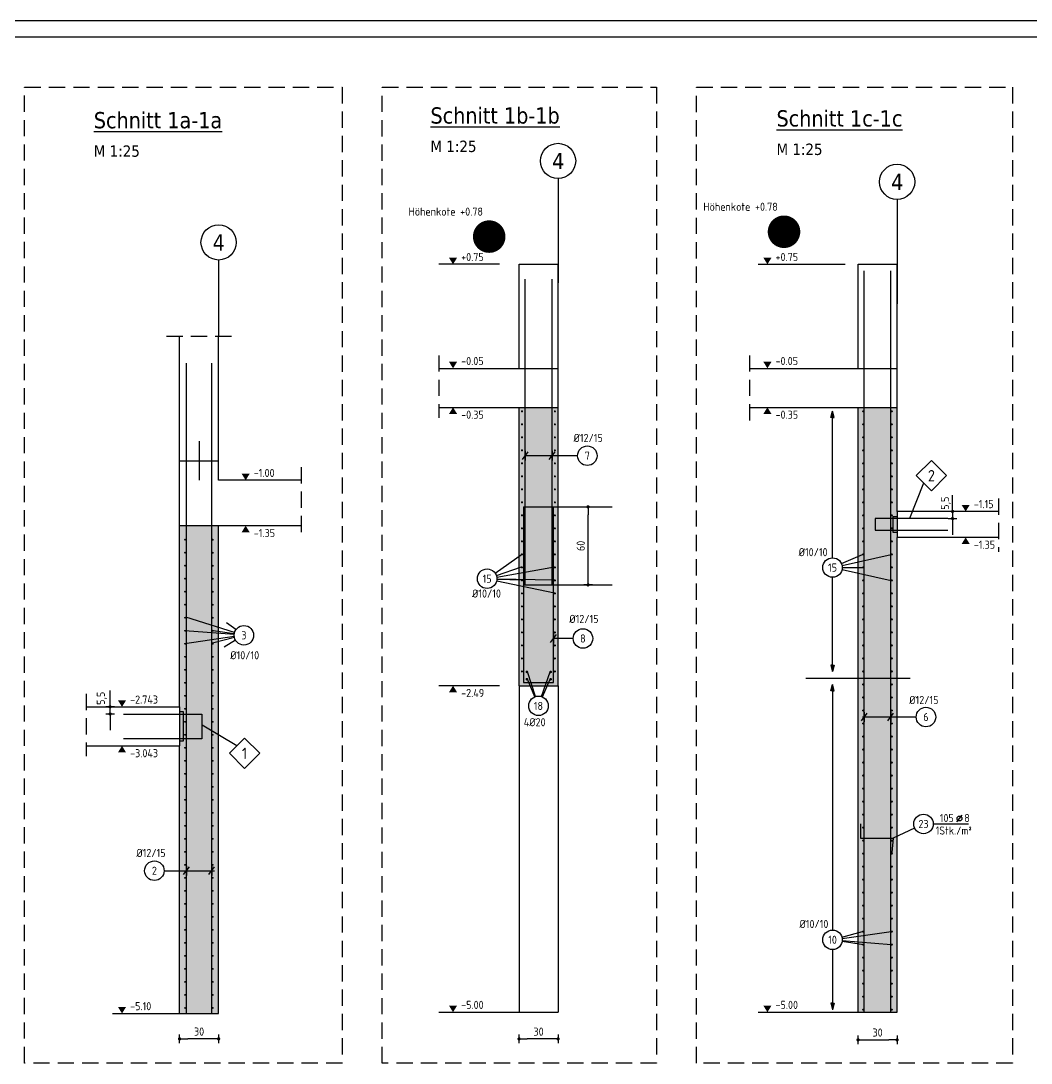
# Model space of a CAD drawing. Extents: x -9.7 to 84.9, y -22.5 to 53.6.
# Drawn here: x 40.2 to 55.74, y 13.67 to 29.7 of the extents above; entities that cross this region are included whole.
import ezdxf
from ezdxf.enums import TextEntityAlignment as Align

# ---------------------------------------------------------------- set-up
doc = ezdxf.new("R2010")
doc.units = 0
doc.header["$LTSCALE"] = 0.5
for name, pattern in [('AUSGEZOGEN', [1000.01, 1000, 0.01]), ('DASHED', [0.75, 0.5, -0.25]), ('STRICHLINIE', [0.75, 0.5, -0.25])]:
    doc.linetypes.add(name, pattern=pattern)
for name, color, linetype in [('ACHSEN', 7, 'Continuous'), ('AFB', 7, 'Continuous'), ('AFU', 7, 'Continuous'), ('BETON', 7, 'Continuous'), ('DETAIL', 7, 'Continuous'), ('grau_mittel', 7, 'Continuous'), ('HBT', 7, 'Continuous'), ('HILFE', 7, 'Continuous'), ('koten', 7, 'Continuous'), ('MASSE', 7, 'Continuous'), ('OBJEKT', 7, 'Continuous'), ('RAHMEN', 7, 'Continuous'), ('RND', 7, 'Continuous'), ('RND 1', 7, 'Continuous'), ('SFP_Achsen', 7, 'Continuous'), ('TEXT', 7, 'Continuous')]:
    doc.layers.add(name, color=color, linetype=linetype)
doc.layers.add('NOPLOT', color=7, linetype='Continuous', plot=False)
doc.styles.add('helv', font='tahoma.ttf')
doc.styles.add('txt', font='isocp.shx')
doc.linetypes.add('AFU_50K', pattern='A,0.15,["/",Standard,S=0.2,R=0,X=-0.01,Y=-0.1],0.07,["/",Standard,S=0.2,R=0,X=-0.01,Y=-0.1],0.15', length=0.37)
doc.linetypes.add('AFU_50M', pattern='A,0.45,["/",Standard,S=0.2,R=0,X=-0.01,Y=-0.1],0.07,["/",Standard,S=0.2,R=0,X=-0.01,Y=-0.1],0.45', length=0.97)
doc.dimstyles.new('DOT_I', dxfattribs={"dimscale": 0.5, "dimtxt": 0.25, "dimasz": 0.25, "dimexe": 0.1, "dimexo": 0.3, "dimgap": 0.1, "dimtad": 1, "dimdec": 3, "dimzin": 3, "dimtxsty": 'txt', "dimblk": 'DOT', "dimblk1": 'DOT', "dimblk2": 'DOT', "dimsah": 1, "dimcen": 0.1, "dimse1": 1, "dimse2": 1, "dimazin": 0, "dimtfac": 1, "dimtdec": 4, "dimtix": 1, "dimtmove": 2, "dimatfit": 3, "dimfxl": 0, "dimtvp": 1, "dimtolj": 1, "dimtzin": 0, "dimarcsym": 0})

# ---------------------------------------------------------------- blocks, each defined once
blk = doc.blocks.new('DOT')
at = {"layer": 'MASSE', "color": 7, "linetype": 'Continuous'}
for p, q in [((0, 0), (-1, 0)), ((0, 0.54), (0, -0.54))]:
    blk.add_line(p, q, dxfattribs=at)
at = {"layer": 'MASSE', "color": 7, "linetype": 'Continuous', "const_width": 0.2}
blk.add_lwpolyline([(-0.1, 0, 1), (0.1, 0, 1)], format="xyb", close=True, dxfattribs=at)
blk = doc.blocks.new('*D29')
at = {"layer": 'Defpoints', "color": 0, "linetype": 'AUSGEZOGEN', "transparency": 16777216}
for p in [(42.645, 14.047), (42.645, 14.047), (43.245, 14.047)]:
    blk.add_point(p, dxfattribs=at)
at = {"layer": 'MASSE', "color": 0, "linetype": 'AUSGEZOGEN', "lineweight": -2, "transparency": 16777216}
blk.add_line((43.12, 14.047), (42.77, 14.047), dxfattribs=at)
at = {"layer": 'MASSE', "color": 0, "linetype": 'AUSGEZOGEN', "lineweight": -2, "transparency": 16777216, "xscale": 0.125, "yscale": 0.125, "zscale": 0.125, "rotation": 180}
blk.add_blockref('DOT', (42.645, 14.047), dxfattribs=at)
at = {"layer": 'MASSE', "color": 0, "linetype": 'AUSGEZOGEN', "lineweight": -2, "transparency": 16777216, "xscale": 0.125, "yscale": 0.125, "zscale": 0.125}
blk.add_blockref('DOT', (43.245, 14.047), dxfattribs=at)
at = {"layer": 'MASSE', "color": 0, "linetype": 'AUSGEZOGEN', "transparency": 16777216, "insert": (42.945, 14.159), "char_height": 0.125, "attachment_point": 5, "style": 'txt'}
blk.add_mtext('\\A1;30', dxfattribs=at)
blk = doc.blocks.new('okrd_u')
at = {"layer": 'koten', "color": 7, "linetype": 'Continuous'}
blk.add_solid([(-0.125, -0.202), (0.125, -0.202), (0, 0)], dxfattribs=at)
at = {"layer": 'koten', "style": 'txt'}
blk.add_attdef('OKRD', (0.25, -0.35), '', height=0.25, dxfattribs=at)
blk = doc.blocks.new('okrd_o')
at = {"layer": 'koten', "color": 7, "linetype": 'Continuous'}
blk.add_solid([(-0.125, 0.202), (0.125, 0.202), (0, 0)], dxfattribs=at)
at = {"layer": 'koten', "style": 'txt'}
blk.add_attdef('OKRD', (0.25, 0.1), '', height=0.25, dxfattribs=at)
blk = doc.blocks.new('RND_HIN')
at = {"layer": 'RND', "color": 7, "linetype": 'Continuous'}
blk.add_circle((0, 0), 0.3, dxfattribs=at)
at = {"layer": 'RND', "color": 7, "linetype": 'Continuous', "style": 'txt'}
blk.add_attdef('POSI', text='', height=0.25, dxfattribs=at).set_placement((0, 0), align=Align.MIDDLE)
blk = doc.blocks.new('lei_gre')
at = {"layer": 'RND', "color": 7, "linetype": 'Continuous'}
for p, q in [((-0.09, -0.12), (0.09, 0.12)), ((0, 0.15), (0, -0.15))]:
    blk.add_line(p, q, dxfattribs=at)
blk = doc.blocks.new('*D30')
at = {"layer": 'Defpoints', "color": 0, "linetype": 'AUSGEZOGEN', "transparency": 16777216}
for p in [(53.076, 14.031), (53.676, 14.031), (53.676, 14.031)]:
    blk.add_point(p, dxfattribs=at)
at = {"layer": 'MASSE', "color": 0, "linetype": 'AUSGEZOGEN', "lineweight": -2, "transparency": 16777216}
blk.add_line((53.201, 14.031), (53.551, 14.031), dxfattribs=at)
at = {"layer": 'MASSE', "color": 0, "linetype": 'AUSGEZOGEN', "lineweight": -2, "transparency": 16777216, "xscale": 0.125, "yscale": 0.125, "zscale": 0.125, "rotation": 180}
blk.add_blockref('DOT', (53.076, 14.031), dxfattribs=at)
at = {"layer": 'MASSE', "color": 0, "linetype": 'AUSGEZOGEN', "lineweight": -2, "transparency": 16777216, "xscale": 0.125, "yscale": 0.125, "zscale": 0.125}
blk.add_blockref('DOT', (53.676, 14.031), dxfattribs=at)
at = {"layer": 'MASSE', "color": 0, "linetype": 'AUSGEZOGEN', "transparency": 16777216, "insert": (53.376, 14.144), "char_height": 0.125, "attachment_point": 5, "style": 'txt'}
blk.add_mtext('\\A1;30', dxfattribs=at)
blk = doc.blocks.new('Pfeillinie')
at = {"layer": 'TEXT', "linetype": 'Continuous'}
blk.add_hatch(color=7, dxfattribs=at).paths.add_polyline_path([(0, 0), (-0.8, 0.2), (-0.8, 0), (-0.8, -0.2)])
at = {"layer": 'TEXT', "color": 7, "linetype": 'Continuous'}
for p, q in [((-0.8, 0), (-0.8, 0.2)), ((-0.8, 0.2), (0, 0)), ((-0.8, 0), (-0.8, -0.2)), ((-0.8, -0.2), (0, 0))]:
    blk.add_line(p, q, dxfattribs=at)
blk = doc.blocks.new('RND_LEI')
at = {"layer": 'RND', "color": 7, "linetype": 'Continuous'}
blk.add_line((1.022, 0.066), (1.19, 0.27), dxfattribs=at)
for centre, radius in [((0, 0), 0.3), ((1.106, 0.168), 0.075)]:
    blk.add_circle(centre, radius, dxfattribs=at)
at = {"layer": 'RND', "color": 7, "linetype": 'Continuous', "style": 'txt'}
blk.add_attdef('POSL', text='', height=0.25, dxfattribs=at).set_placement((0, 0), align=Align.MIDDLE)
blk.add_attdef('ANZ', text='', height=0.25, dxfattribs=at).set_placement((0.931, 0.057), align=Align.RIGHT)
for tag, p in [('DUM', (1.253, 0.057)), ('ABSTD', (1.674, 0.057)), ('POSTXT', (0.374, -0.327))]:
    blk.add_attdef(tag, p, '', height=0.25, dxfattribs=at)
blk = doc.blocks.new('*D31')
at = {"layer": 'Defpoints', "color": 0, "linetype": 'AUSGEZOGEN', "transparency": 16777216}
for p in [(47.864, 14.046), (47.864, 14.046), (48.464, 14.046)]:
    blk.add_point(p, dxfattribs=at)
at = {"layer": 'MASSE', "color": 0, "linetype": 'AUSGEZOGEN', "lineweight": -2, "transparency": 16777216}
blk.add_line((48.339, 14.046), (47.989, 14.046), dxfattribs=at)
at = {"layer": 'MASSE', "color": 0, "linetype": 'AUSGEZOGEN', "lineweight": -2, "transparency": 16777216, "xscale": 0.125, "yscale": 0.125, "zscale": 0.125, "rotation": 180}
blk.add_blockref('DOT', (47.864, 14.046), dxfattribs=at)
at = {"layer": 'MASSE', "color": 0, "linetype": 'AUSGEZOGEN', "lineweight": -2, "transparency": 16777216, "xscale": 0.125, "yscale": 0.125, "zscale": 0.125}
blk.add_blockref('DOT', (48.464, 14.046), dxfattribs=at)
at = {"layer": 'MASSE', "color": 0, "linetype": 'AUSGEZOGEN', "transparency": 16777216, "insert": (48.164, 14.158), "char_height": 0.125, "attachment_point": 5, "style": 'txt'}
blk.add_mtext('\\A1;30', dxfattribs=at)
blk = doc.blocks.new('*D32')
at = {"layer": 'Defpoints', "color": 0, "linetype": 'AUSGEZOGEN', "transparency": 16777216}
for p in [(48.925, 22.227), (48.925, 22.227), (48.925, 21.027)]:
    blk.add_point(p, dxfattribs=at)
at = {"layer": 'MASSE', "color": 0, "linetype": 'AUSGEZOGEN', "lineweight": -2, "transparency": 16777216}
blk.add_line((48.925, 21.152), (48.925, 22.102), dxfattribs=at)
at = {"layer": 'MASSE', "color": 0, "linetype": 'AUSGEZOGEN', "lineweight": -2, "transparency": 16777216, "xscale": 0.125, "yscale": 0.125, "zscale": 0.125}
for p, rotation in [((48.925, 22.227), 90), ((48.925, 21.027), 270)]:
    blk.add_blockref('DOT', p, dxfattribs=dict(at, rotation=rotation))
at = {"layer": 'MASSE', "color": 0, "linetype": 'AUSGEZOGEN', "transparency": 16777216, "insert": (48.812, 21.627), "char_height": 0.125, "attachment_point": 5, "rotation": 90, "style": 'txt'}
blk.add_mtext('\\A1;60', dxfattribs=at)
blk = doc.blocks.new('A1-57-0')
at = {"layer": 'RAHMEN'}
blk.add_line((137.9, 59.4), (0, 59.4), dxfattribs=at)
at = {"layer": 'RAHMEN', "color": 5}
blk.add_line((137.4, 58.9), (2, 58.9), dxfattribs=at)
blk = doc.blocks.new('*D37')
at = {"layer": 'Defpoints', "color": 0, "linetype": 'AUSGEZOGEN', "transparency": 16777216}
for p in [(41.577, 19.152), (41.577, 19.152), (41.577, 19.042)]:
    blk.add_point(p, dxfattribs=at)
at = {"layer": 'MASSE', "color": 0, "linetype": 'AUSGEZOGEN', "lineweight": -2, "transparency": 16777216}
for p, q in [((41.577, 19.277), (41.577, 19.402)), ((41.577, 19.042), (41.577, 19.152)), ((41.577, 18.917), (41.577, 18.792))]:
    blk.add_line(p, q, dxfattribs=at)
at = {"layer": 'MASSE', "color": 0, "linetype": 'AUSGEZOGEN', "lineweight": -2, "transparency": 16777216, "xscale": 0.125, "yscale": 0.125, "zscale": 0.125}
for p, rotation in [((41.577, 19.152), 270), ((41.577, 19.042), 90)]:
    blk.add_blockref('DOT', p, dxfattribs=dict(at, rotation=rotation))
at = {"layer": 'MASSE', "color": 0, "linetype": 'AUSGEZOGEN', "transparency": 16777216, "insert": (41.449, 19.283), "char_height": 0.125, "attachment_point": 5, "rotation": 90, "style": 'txt'}
blk.add_mtext('\\A1;5,5', dxfattribs=at)
blk = doc.blocks.new('*D38')
at = {"layer": 'Defpoints', "color": 0, "linetype": 'AUSGEZOGEN', "transparency": 16777216}
for p in [(54.529, 22.157), (54.529, 22.047), (54.529, 22.047)]:
    blk.add_point(p, dxfattribs=at)
at = {"layer": 'MASSE', "color": 0, "linetype": 'AUSGEZOGEN', "lineweight": -2, "transparency": 16777216}
for p, q in [((54.529, 22.282), (54.529, 22.407)), ((54.529, 22.157), (54.529, 22.047)), ((54.529, 21.922), (54.529, 21.797))]:
    blk.add_line(p, q, dxfattribs=at)
at = {"layer": 'MASSE', "color": 0, "linetype": 'AUSGEZOGEN', "lineweight": -2, "transparency": 16777216, "xscale": 0.125, "yscale": 0.125, "zscale": 0.125}
for p, rotation in [((54.529, 22.157), 270), ((54.529, 22.047), 90)]:
    blk.add_blockref('DOT', p, dxfattribs=dict(at, rotation=rotation))
at = {"layer": 'MASSE', "color": 0, "linetype": 'AUSGEZOGEN', "transparency": 16777216, "insert": (54.426, 22.283), "char_height": 0.125, "attachment_point": 5, "rotation": 90, "style": 'txt'}
blk.add_mtext('\\A1;5,5', dxfattribs=at)

msp = doc.modelspace()

# ---------------------------------------------------------------- hatches: boundary and pattern name
at = {"layer": 'grau_mittel'}
for points in [[(48.4639, 23.7568), (47.8639, 23.7568), (47.8639, 19.4768), (48.4639, 19.4768)], [(53.6763, 21.7568), (53.6763, 22.1568), (53.6763, 23.7568), (53.0763, 23.7568), (53.0763, 14.4568), (53.6763, 14.4568)], [(43.2446, 21.9367), (42.6446, 21.9367), (42.6446, 19.1515), (42.6446, 18.5515), (42.6446, 14.4367), (43.2446, 14.4367)]]:
    msp.add_hatch(color=61, dxfattribs=at).paths.add_polyline_path(points)

# ---------------------------------------------------------------- linework, layer by layer
at = {"layer": 'ACHSEN', "color": 140, "linetype": 'AUSGEZOGEN'}
for p, q in [((48.4639, 27.2757), (48.4639, 25.6707)), ((53.6763, 26.9542), (53.6763, 25.3492)), ((43.2446, 26.0226), (43.2446, 24.8478))]:
    msp.add_line(p, q, dxfattribs=at)
at = {"layer": 'AFB', "color": 1, "linetype": 'AUSGEZOGEN'}
msp.add_line((42.9446, 23.2367), (42.9446, 22.6367), dxfattribs=at)
at = {"layer": 'AFU', "color": 8, "linetype": 'AFU_50K'}
for p, q in [((47.8639, 24.3568), (48.4639, 24.3568)), ((53.0763, 24.3568), (53.6763, 24.3568)), ((47.8639, 23.7568), (48.4639, 23.7568)), ((53.0763, 23.7568), (53.6763, 23.7568)), ((53.6763, 22.1568), (53.6763, 21.7568)), ((43.2446, 21.9367), (42.6446, 21.9367)), ((42.6446, 19.1515), (42.6446, 18.5515)), ((42.6446, 14.4367), (43.2446, 14.4367)), ((53.0763, 14.4568), (53.6763, 14.4568))]:
    msp.add_line(p, q, dxfattribs=at)
at = {"layer": 'AFU', "color": 8, "linetype": 'AFU_50M'}
msp.add_line((42.6446, 22.9367), (43.2446, 22.9367), dxfattribs=at)
at = {"layer": 'BETON', "color": 6, "linetype": 'AUSGEZOGEN'}
for p, q in [((47.8639, 24.3568), (47.8639, 25.9568)), ((47.8639, 25.9568), (48.4639, 25.9568)), ((48.4639, 19.4768), (48.4639, 25.9568)), ((53.0763, 24.3568), (53.0763, 25.9568)), ((53.0763, 25.9568), (53.6763, 25.9568)), ((53.6763, 22.1568), (53.6763, 25.9568)), ((42.6446, 19.1515), (42.6446, 24.8478)), ((43.2446, 22.6367), (43.2446, 24.8478)), ((46.6328, 24.3568), (47.8639, 24.3568)), ((51.4062, 24.3568), (53.0763, 24.3568)), ((46.6328, 23.7568), (47.8639, 23.7568)), ((47.8639, 19.4768), (47.8639, 23.7568)), ((51.4062, 23.7568), (53.0763, 23.7568)), ((53.0763, 14.4568), (53.0763, 23.7568)), ((44.5158, 22.6367), (43.2446, 22.6367)), ((55.2339, 22.1568), (53.6763, 22.1568)), ((44.5158, 21.9367), (43.2446, 21.9367)), ((43.2446, 14.4367), (43.2446, 21.9367)), ((53.6763, 14.4568), (53.6763, 21.7568)), ((55.2339, 21.7568), (53.6763, 21.7568)), ((47.8639, 19.4768), (48.4639, 19.4768)), ((41.2092, 19.1515), (42.6446, 19.1515)), ((41.2092, 18.5515), (42.6446, 18.5515)), ((42.6446, 14.4367), (42.6446, 18.5507))]:
    msp.add_line(p, q, dxfattribs=at)
at = {"layer": 'DETAIL', "color": 102, "linetype": 'STRICHLINIE'}
for points in [[(40.2625, 13.6751), (40.2625, 28.6803), (45.1468, 28.6803), (45.1468, 13.6751)], [(45.7595, 13.6742), (45.7595, 28.6803), (49.9788, 28.6803), (49.9788, 13.6742)], [(50.5915, 13.6732), (50.5915, 28.6803), (55.4494, 28.6803), (55.4494, 13.6732)]]:
    msp.add_lwpolyline(points, close=True, dxfattribs=at)
at = {"layer": 'HBT', "color": 1, "linetype": 'Continuous'}
for points in [[(53.9708, 22.7067), (54.2042, 22.94), (54.4375, 22.7067), (54.2042, 22.4733)], [(43.4101, 18.4373), (43.6434, 18.6706), (43.8768, 18.4373), (43.6434, 18.2039)]]:
    msp.add_lwpolyline(points, close=True, dxfattribs=at)
at = {"layer": 'HBT', "color": 1, "linetype": 'AUSGEZOGEN'}
for points in [[(54.4563, 22.0468), (53.6763, 22.0468), (53.3363, 22.0468), (53.3363, 21.8668), (53.6763, 21.8668), (54.4563, 21.8668)], [(41.7846, 19.0415), (42.6446, 19.0415), (42.9846, 19.0415), (42.9846, 18.6615), (42.6446, 18.6615), (41.7846, 18.6615)]]:
    msp.add_lwpolyline(points, dxfattribs=at)
at = {"layer": 'HBT', "color": 102, "linetype": 'AUSGEZOGEN'}
for points in [[(53.6763, 22.0788), (53.6763, 21.8348), (53.6163, 21.8348), (53.6163, 22.0788)], [(42.6446, 19.0735), (42.6446, 18.6295), (42.7046, 18.6295), (42.7046, 19.0735)]]:
    msp.add_lwpolyline(points, close=True, dxfattribs=at)
at = {"layer": 'HILFE', "color": 102, "linetype": 'AUSGEZOGEN'}
for p, q in [((47.5652, 25.9568), (46.6328, 25.9568)), ((51.5385, 25.9568), (52.8765, 25.9568)), ((54.0844, 22.5931), (53.8681, 22.0468)), ((47.5652, 19.4768), (46.6328, 19.4768)), ((43.5267, 18.554), (42.9917, 18.868)), ((41.6129, 14.4367), (42.6446, 14.4367)), ((46.6328, 14.4568), (47.8639, 14.4568)), ((51.5385, 14.4568), (53.0763, 14.4568))]:
    msp.add_line(p, q, dxfattribs=at)
at = {"layer": 'HILFE', "color": 102, "linetype": 'DASHED'}
for p, q in [((43.4446, 24.8478), (42.4006, 24.8478)), ((46.6328, 24.5568), (46.6328, 23.5935)), ((51.4062, 24.5568), (51.4062, 23.4568)), ((44.5158, 22.8367), (44.5158, 21.7367)), ((55.2339, 22.3568), (55.2339, 21.5368)), ((41.2092, 19.3515), (41.2092, 18.3936))]:
    msp.add_line(p, q, dxfattribs=at)
at = {"layer": 'HILFE', "color": 102, "linetype": 'AUSGEZOGEN', "const_width": 0.25}
for points in [[(47.2798, 26.3825, 1), (47.5298, 26.3825, 1)], [(51.8125, 26.4569, 1), (52.0625, 26.4569, 1)]]:
    msp.add_lwpolyline(points, format="xyb", close=True, dxfattribs=at)
at = {"layer": 'NOPLOT', "color": 191, "linetype": 'AUSGEZOGEN'}
for p, q in [((47.9339, 22.2268), (49.2969, 22.2268)), ((47.9339, 21.0268), (49.2969, 21.0268)), ((52.2739, 19.5917), (53.8775, 19.5917))]:
    msp.add_line(p, q, dxfattribs=at)
at = {"layer": 'OBJEKT', "color": 7, "linetype": 'AUSGEZOGEN'}
for p, q in [((47.8639, 19.4768), (47.8639, 14.4568)), ((48.4639, 19.4768), (48.4639, 14.4568)), ((47.8639, 14.4568), (48.4639, 14.4568))]:
    msp.add_line(p, q, dxfattribs=at)
at = {"layer": 'RND', "color": 102, "linetype": 'AUSGEZOGEN'}
for p, q in [((48.7638, 23.0129), (47.9597, 23.0129)), ((47.4957, 21.2082), (47.9169, 21.5053)), ((52.821, 21.3537), (53.146, 21.4957)), ((52.8299, 21.3264), (53.5873, 21.4957)), ((47.5148, 21.171), (47.9009, 21.3053)), ((47.5208, 21.148), (48.4068, 21.3053)), ((52.8301, 21.2615), (53.5873, 21.0957)), ((52.8336, 21.2943), (53.146, 21.2957)), ((47.5199, 21.091), (48.4068, 20.9053)), ((47.523, 21.1172), (47.9169, 21.1053)), ((47.5231, 21.1194), (48.4068, 21.1053)), ((43.4906, 20.2972), (42.7398, 20.5301)), ((43.511, 20.3388), (43.3641, 20.4415)), ((43.4854, 20.2314), (42.7244, 20.1218)), ((43.4843, 20.2642), (42.7282, 20.3221)), ((43.4885, 20.2156), (43.1521, 20.1295)), ((43.4853, 20.2733), (43.1599, 20.3183)), ((48.696, 20.203), (48.3939, 20.203)), ((43.5057, 20.1749), (43.3294, 20.0679)), ((48.1166, 19.3094), (47.9943, 19.6894)), ((48.1056, 19.3054), (47.9943, 19.5766)), ((48.2109, 19.3086), (48.3409, 19.6894)), ((48.2223, 19.3042), (48.3409, 19.5766)), ((53.9691, 18.9954), (53.1461, 18.9954)), ((53.9458, 17.2876), (53.6137, 17.1326)), ((42.4079, 16.6318), (43.1836, 16.6318)), ((52.8283, 15.6094), (53.146, 15.6957)), ((52.8318, 15.547), (53.162, 15.4957)), ((52.8321, 15.5907), (53.5873, 15.6957)), ((52.833, 15.5578), (53.5873, 15.4957))]:
    msp.add_line(p, q, dxfattribs=at)
at = {"layer": 'RND', "color": 7, "linetype": 'AUSGEZOGEN'}
msp.add_line((54.2317, 17.351), (54.7717, 17.351), dxfattribs=at)
at = {"layer": 'RND', "color": 1, "linetype": 'AUSGEZOGEN'}
for points in [[(53.1722, 14.4568), (53.1722, 25.8568)], [(53.5773, 14.4568), (53.5773, 25.8568)], [(47.9597, 21.0268), (47.9597, 25.7268)], [(48.3726, 21.0268), (48.3726, 25.7268)], [(42.7507, 14.4367), (42.7507, 24.4367)], [(43.1385, 14.4367), (43.1385, 24.4367)], [(47.9339, 22.2268), (47.9339, 19.5268), (48.3939, 19.5268), (48.3939, 22.2268)]]:
    msp.add_lwpolyline(points, dxfattribs=at)
at = {"layer": 'RND', "color": 7, "linetype": 'AUSGEZOGEN'}
for points, const_width in [([(47.9009, 23.6957, 1), (47.9169, 23.6957, 1)], 0.016), ([(48.4068, 23.6957, 1), (48.4228, 23.6957, 1)], 0.016), ([(53.146, 23.6957, 1), (53.162, 23.6957, 1)], 0.016), ([(53.5873, 23.6957, 1), (53.6033, 23.6957, 1)], 0.016), ([(47.9009, 23.4957, 1), (47.9169, 23.4957, 1)], 0.016), ([(48.4068, 23.4957, 1), (48.4228, 23.4957, 1)], 0.016), ([(53.146, 23.4957, 1), (53.162, 23.4957, 1)], 0.016), ([(53.5873, 23.4957, 1), (53.6033, 23.4957, 1)], 0.016), ([(47.9009, 23.2957, 1), (47.9169, 23.2957, 1)], 0.016), ([(48.4068, 23.2957, 1), (48.4228, 23.2957, 1)], 0.016), ([(53.146, 23.2957, 1), (53.162, 23.2957, 1)], 0.016), ([(53.5873, 23.2957, 1), (53.6033, 23.2957, 1)], 0.016), ([(47.9009, 23.0957, 1), (47.9169, 23.0957, 1)], 0.016), ([(48.4068, 23.0957, 1), (48.4228, 23.0957, 1)], 0.016), ([(53.146, 23.0957, 1), (53.162, 23.0957, 1)], 0.016), ([(53.5873, 23.0957, 1), (53.6033, 23.0957, 1)], 0.016), ([(47.9009, 22.8957, 1), (47.9169, 22.8957, 1)], 0.016), ([(48.4068, 22.8957, 1), (48.4228, 22.8957, 1)], 0.016), ([(53.146, 22.8957, 1), (53.162, 22.8957, 1)], 0.016), ([(53.5873, 22.8957, 1), (53.6033, 22.8957, 1)], 0.016), ([(47.9009, 22.6957, 1), (47.9169, 22.6957, 1)], 0.016), ([(48.4068, 22.6957, 1), (48.4228, 22.6957, 1)], 0.016), ([(53.146, 22.6957, 1), (53.162, 22.6957, 1)], 0.016), ([(53.5873, 22.6957, 1), (53.6033, 22.6957, 1)], 0.016), ([(47.9009, 22.4957, 1), (47.9169, 22.4957, 1)], 0.016), ([(48.4068, 22.4957, 1), (48.4228, 22.4957, 1)], 0.016), ([(53.146, 22.4957, 1), (53.162, 22.4957, 1)], 0.016), ([(53.5873, 22.4957, 1), (53.6033, 22.4957, 1)], 0.016), ([(47.9009, 22.2957, 1), (47.9169, 22.2957, 1)], 0.016), ([(48.4068, 22.2957, 1), (48.4228, 22.2957, 1)], 0.016), ([(53.146, 22.2957, 1), (53.162, 22.2957, 1)], 0.016), ([(53.5873, 22.2957, 1), (53.6033, 22.2957, 1)], 0.016), ([(47.9009, 22.0957, 1), (47.9169, 22.0957, 1)], 0.016), ([(48.4068, 22.0957, 1), (48.4228, 22.0957, 1)], 0.016), ([(53.146, 22.0957, 1), (53.162, 22.0957, 1)], 0.016), ([(53.5873, 22.0957, 1), (53.6033, 22.0957, 1)], 0.016), ([(47.9009, 21.8957, 1), (47.9169, 21.8957, 1)], 0.016), ([(48.4068, 21.8957, 1), (48.4228, 21.8957, 1)], 0.016), ([(53.146, 21.8957, 1), (53.162, 21.8957, 1)], 0.016), ([(53.5873, 21.8957, 1), (53.6033, 21.8957, 1)], 0.016), ([(42.7216, 21.7222, 1), (42.7356, 21.7222, 1)], 0.014), ([(43.1488, 21.7222, 1), (43.1628, 21.7222, 1)], 0.014), ([(47.9009, 21.6957, 1), (47.9169, 21.6957, 1)], 0.016), ([(48.4068, 21.6957, 1), (48.4228, 21.6957, 1)], 0.016), ([(53.146, 21.6957, 1), (53.162, 21.6957, 1)], 0.016), ([(53.5873, 21.6957, 1), (53.6033, 21.6957, 1)], 0.016), ([(42.7216, 21.5222, 1), (42.7356, 21.5222, 1)], 0.014), ([(43.1488, 21.5222, 1), (43.1628, 21.5222, 1)], 0.014), ([(47.9009, 21.4957, 1), (47.9169, 21.4957, 1)], 0.016), ([(48.4068, 21.4957, 1), (48.4228, 21.4957, 1)], 0.016), ([(53.146, 21.4957, 1), (53.162, 21.4957, 1)], 0.016), ([(53.5873, 21.4957, 1), (53.6033, 21.4957, 1)], 0.016), ([(42.7216, 21.3222, 1), (42.7356, 21.3222, 1)], 0.014), ([(43.1488, 21.3222, 1), (43.1628, 21.3222, 1)], 0.014), ([(47.9009, 21.2957, 1), (47.9169, 21.2957, 1)], 0.016), ([(48.4068, 21.2957, 1), (48.4228, 21.2957, 1)], 0.016), ([(53.146, 21.2957, 1), (53.162, 21.2957, 1)], 0.016), ([(53.5873, 21.2957, 1), (53.6033, 21.2957, 1)], 0.016), ([(42.7216, 21.1222, 1), (42.7356, 21.1222, 1)], 0.014), ([(43.1488, 21.1222, 1), (43.1628, 21.1222, 1)], 0.014), ([(47.9009, 21.0957, 1), (47.9169, 21.0957, 1)], 0.016), ([(48.4068, 21.0957, 1), (48.4228, 21.0957, 1)], 0.016), ([(53.146, 21.0957, 1), (53.162, 21.0957, 1)], 0.016), ([(53.5873, 21.0957, 1), (53.6033, 21.0957, 1)], 0.016), ([(42.7216, 20.9222, 1), (42.7356, 20.9222, 1)], 0.014), ([(43.1488, 20.9222, 1), (43.1628, 20.9222, 1)], 0.014), ([(47.9009, 20.8957, 1), (47.9169, 20.8957, 1)], 0.016), ([(48.4068, 20.8957, 1), (48.4228, 20.8957, 1)], 0.016), ([(53.146, 20.8957, 1), (53.162, 20.8957, 1)], 0.016), ([(53.5873, 20.8957, 1), (53.6033, 20.8957, 1)], 0.016), ([(42.7216, 20.7222, 1), (42.7356, 20.7222, 1)], 0.014), ([(43.1488, 20.7222, 1), (43.1628, 20.7222, 1)], 0.014), ([(47.9009, 20.6957, 1), (47.9169, 20.6957, 1)], 0.016), ([(48.4068, 20.6957, 1), (48.4228, 20.6957, 1)], 0.016), ([(53.146, 20.6957, 1), (53.162, 20.6957, 1)], 0.016), ([(53.5873, 20.6957, 1), (53.6033, 20.6957, 1)], 0.016), ([(42.7216, 20.5222, 1), (42.7356, 20.5222, 1)], 0.014), ([(43.1488, 20.5222, 1), (43.1628, 20.5222, 1)], 0.014), ([(47.9009, 20.4957, 1), (47.9169, 20.4957, 1)], 0.016), ([(48.4068, 20.4957, 1), (48.4228, 20.4957, 1)], 0.016), ([(53.146, 20.4957, 1), (53.162, 20.4957, 1)], 0.016), ([(53.5873, 20.4957, 1), (53.6033, 20.4957, 1)], 0.016), ([(42.7216, 20.3222, 1), (42.7356, 20.3222, 1)], 0.014), ([(43.1488, 20.3222, 1), (43.1628, 20.3222, 1)], 0.014), ([(47.9009, 20.2957, 1), (47.9169, 20.2957, 1)], 0.016), ([(48.4068, 20.2957, 1), (48.4228, 20.2957, 1)], 0.016), ([(53.146, 20.2957, 1), (53.162, 20.2957, 1)], 0.016), ([(53.5873, 20.2957, 1), (53.6033, 20.2957, 1)], 0.016), ([(42.7216, 20.1222, 1), (42.7356, 20.1222, 1)], 0.014), ([(43.1488, 20.1222, 1), (43.1628, 20.1222, 1)], 0.014), ([(47.9009, 20.0957, 1), (47.9169, 20.0957, 1)], 0.016), ([(48.4068, 20.0957, 1), (48.4228, 20.0957, 1)], 0.016), ([(53.146, 20.0957, 1), (53.162, 20.0957, 1)], 0.016), ([(53.5873, 20.0957, 1), (53.6033, 20.0957, 1)], 0.016), ([(42.7216, 19.9222, 1), (42.7356, 19.9222, 1)], 0.014), ([(43.1488, 19.9222, 1), (43.1628, 19.9222, 1)], 0.014), ([(47.9009, 19.8957, 1), (47.9169, 19.8957, 1)], 0.016), ([(48.4068, 19.8957, 1), (48.4228, 19.8957, 1)], 0.016), ([(53.146, 19.8957, 1), (53.162, 19.8957, 1)], 0.016), ([(53.5873, 19.8957, 1), (53.6033, 19.8957, 1)], 0.016), ([(42.7216, 19.7222, 1), (42.7356, 19.7222, 1)], 0.014), ([(43.1488, 19.7222, 1), (43.1628, 19.7222, 1)], 0.014), ([(47.9009, 19.6957, 1), (47.9169, 19.6957, 1)], 0.016), ([(47.9743, 19.6894, 1), (47.9943, 19.6894, 1)], 0.02), ([(47.9743, 19.5766, 1), (47.9943, 19.5766, 1)], 0.02), ([(48.3409, 19.6894, 1), (48.3609, 19.6894, 1)], 0.02), ([(48.3409, 19.5766, 1), (48.3609, 19.5766, 1)], 0.02), ([(48.4068, 19.6957, 1), (48.4228, 19.6957, 1)], 0.016), ([(53.146, 19.6957, 1), (53.162, 19.6957, 1)], 0.016), ([(53.5873, 19.6957, 1), (53.6033, 19.6957, 1)], 0.016), ([(42.7216, 19.5222, 1), (42.7356, 19.5222, 1)], 0.014), ([(43.1488, 19.5222, 1), (43.1628, 19.5222, 1)], 0.014), ([(53.146, 19.4957, 1), (53.162, 19.4957, 1)], 0.016), ([(53.5873, 19.4957, 1), (53.6033, 19.4957, 1)], 0.016), ([(42.7216, 19.3222, 1), (42.7356, 19.3222, 1)], 0.014), ([(43.1488, 19.3222, 1), (43.1628, 19.3222, 1)], 0.014), ([(53.146, 19.2957, 1), (53.162, 19.2957, 1)], 0.016), ([(53.5873, 19.2957, 1), (53.6033, 19.2957, 1)], 0.016), ([(42.7216, 19.1222, 1), (42.7356, 19.1222, 1)], 0.014), ([(43.1488, 19.1222, 1), (43.1628, 19.1222, 1)], 0.014), ([(53.146, 19.0957, 1), (53.162, 19.0957, 1)], 0.016), ([(53.5873, 19.0957, 1), (53.6033, 19.0957, 1)], 0.016), ([(42.7216, 18.9222, 1), (42.7356, 18.9222, 1)], 0.014), ([(43.1488, 18.9222, 1), (43.1628, 18.9222, 1)], 0.014), ([(53.146, 18.8957, 1), (53.162, 18.8957, 1)], 0.016), ([(53.5873, 18.8957, 1), (53.6033, 18.8957, 1)], 0.016), ([(42.7216, 18.7222, 1), (42.7356, 18.7222, 1)], 0.014), ([(43.1488, 18.7222, 1), (43.1628, 18.7222, 1)], 0.014), ([(53.146, 18.6957, 1), (53.162, 18.6957, 1)], 0.016), ([(53.5873, 18.6957, 1), (53.6033, 18.6957, 1)], 0.016), ([(42.7216, 18.5222, 1), (42.7356, 18.5222, 1)], 0.014), ([(43.1488, 18.5222, 1), (43.1628, 18.5222, 1)], 0.014), ([(53.146, 18.4957, 1), (53.162, 18.4957, 1)], 0.016), ([(53.5873, 18.4957, 1), (53.6033, 18.4957, 1)], 0.016), ([(42.7216, 18.3222, 1), (42.7356, 18.3222, 1)], 0.014), ([(43.1488, 18.3222, 1), (43.1628, 18.3222, 1)], 0.014), ([(53.146, 18.2957, 1), (53.162, 18.2957, 1)], 0.016), ([(53.5873, 18.2957, 1), (53.6033, 18.2957, 1)], 0.016), ([(42.7216, 18.1222, 1), (42.7356, 18.1222, 1)], 0.014), ([(43.1488, 18.1222, 1), (43.1628, 18.1222, 1)], 0.014), ([(53.146, 18.0957, 1), (53.162, 18.0957, 1)], 0.016), ([(53.5873, 18.0957, 1), (53.6033, 18.0957, 1)], 0.016), ([(42.7216, 17.9222, 1), (42.7356, 17.9222, 1)], 0.014), ([(43.1488, 17.9222, 1), (43.1628, 17.9222, 1)], 0.014), ([(53.146, 17.8957, 1), (53.162, 17.8957, 1)], 0.016), ([(53.5873, 17.8957, 1), (53.6033, 17.8957, 1)], 0.016), ([(42.7216, 17.7222, 1), (42.7356, 17.7222, 1)], 0.014), ([(43.1488, 17.7222, 1), (43.1628, 17.7222, 1)], 0.014), ([(53.146, 17.6957, 1), (53.162, 17.6957, 1)], 0.016), ([(53.5873, 17.6957, 1), (53.6033, 17.6957, 1)], 0.016), ([(42.7216, 17.5222, 1), (42.7356, 17.5222, 1)], 0.014), ([(43.1488, 17.5222, 1), (43.1628, 17.5222, 1)], 0.014), ([(53.146, 17.4957, 1), (53.162, 17.4957, 1)], 0.016), ([(53.5873, 17.4957, 1), (53.6033, 17.4957, 1)], 0.016), ([(42.7216, 17.3222, 1), (42.7356, 17.3222, 1)], 0.014), ([(43.1488, 17.3222, 1), (43.1628, 17.3222, 1)], 0.014), ([(53.146, 17.2957, 1), (53.162, 17.2957, 1)], 0.016), ([(53.5873, 17.2957, 1), (53.6033, 17.2957, 1)], 0.016), ([(42.7216, 17.1222, 1), (42.7356, 17.1222, 1)], 0.014), ([(43.1488, 17.1222, 1), (43.1628, 17.1222, 1)], 0.014), ([(53.146, 17.0957, 1), (53.162, 17.0957, 1)], 0.016), ([(53.5873, 17.0957, 1), (53.6033, 17.0957, 1)], 0.016), ([(42.7216, 16.9222, 1), (42.7356, 16.9222, 1)], 0.014), ([(43.1488, 16.9222, 1), (43.1628, 16.9222, 1)], 0.014), ([(53.146, 16.8957, 1), (53.162, 16.8957, 1)], 0.016), ([(53.5873, 16.8957, 1), (53.6033, 16.8957, 1)], 0.016), ([(42.7216, 16.7222, 1), (42.7356, 16.7222, 1)], 0.014), ([(43.1488, 16.7222, 1), (43.1628, 16.7222, 1)], 0.014), ([(53.146, 16.6957, 1), (53.162, 16.6957, 1)], 0.016), ([(53.5873, 16.6957, 1), (53.6033, 16.6957, 1)], 0.016), ([(42.7216, 16.5222, 1), (42.7356, 16.5222, 1)], 0.014), ([(43.1488, 16.5222, 1), (43.1628, 16.5222, 1)], 0.014), ([(53.146, 16.4957, 1), (53.162, 16.4957, 1)], 0.016), ([(53.5873, 16.4957, 1), (53.6033, 16.4957, 1)], 0.016), ([(42.7216, 16.3222, 1), (42.7356, 16.3222, 1)], 0.014), ([(43.1488, 16.3222, 1), (43.1628, 16.3222, 1)], 0.014), ([(53.146, 16.2957, 1), (53.162, 16.2957, 1)], 0.016), ([(53.5873, 16.2957, 1), (53.6033, 16.2957, 1)], 0.016), ([(42.7216, 16.1222, 1), (42.7356, 16.1222, 1)], 0.014), ([(43.1488, 16.1222, 1), (43.1628, 16.1222, 1)], 0.014), ([(53.146, 16.0957, 1), (53.162, 16.0957, 1)], 0.016), ([(53.5873, 16.0957, 1), (53.6033, 16.0957, 1)], 0.016), ([(42.7216, 15.9222, 1), (42.7356, 15.9222, 1)], 0.014), ([(43.1488, 15.9222, 1), (43.1628, 15.9222, 1)], 0.014), ([(53.146, 15.8957, 1), (53.162, 15.8957, 1)], 0.016), ([(53.5873, 15.8957, 1), (53.6033, 15.8957, 1)], 0.016), ([(42.7216, 15.7222, 1), (42.7356, 15.7222, 1)], 0.014), ([(43.1488, 15.7222, 1), (43.1628, 15.7222, 1)], 0.014), ([(53.146, 15.6957, 1), (53.162, 15.6957, 1)], 0.016), ([(53.5873, 15.6957, 1), (53.6033, 15.6957, 1)], 0.016), ([(42.7216, 15.5222, 1), (42.7356, 15.5222, 1)], 0.014), ([(43.1488, 15.5222, 1), (43.1628, 15.5222, 1)], 0.014), ([(53.146, 15.4957, 1), (53.162, 15.4957, 1)], 0.016), ([(53.5873, 15.4957, 1), (53.6033, 15.4957, 1)], 0.016), ([(42.7216, 15.3222, 1), (42.7356, 15.3222, 1)], 0.014), ([(43.1488, 15.3222, 1), (43.1628, 15.3222, 1)], 0.014), ([(53.146, 15.2957, 1), (53.162, 15.2957, 1)], 0.016), ([(53.5873, 15.2957, 1), (53.6033, 15.2957, 1)], 0.016), ([(42.7216, 15.1222, 1), (42.7356, 15.1222, 1)], 0.014), ([(43.1488, 15.1222, 1), (43.1628, 15.1222, 1)], 0.014), ([(53.146, 15.0957, 1), (53.162, 15.0957, 1)], 0.016), ([(53.5873, 15.0957, 1), (53.6033, 15.0957, 1)], 0.016), ([(42.7216, 14.9222, 1), (42.7356, 14.9222, 1)], 0.014), ([(43.1488, 14.9222, 1), (43.1628, 14.9222, 1)], 0.014), ([(53.146, 14.8957, 1), (53.162, 14.8957, 1)], 0.016), ([(53.5873, 14.8957, 1), (53.6033, 14.8957, 1)], 0.016), ([(42.7216, 14.7222, 1), (42.7356, 14.7222, 1)], 0.014), ([(43.1488, 14.7222, 1), (43.1628, 14.7222, 1)], 0.014), ([(53.146, 14.6957, 1), (53.162, 14.6957, 1)], 0.016), ([(53.5873, 14.6957, 1), (53.6033, 14.6957, 1)], 0.016), ([(42.7216, 14.5222, 1), (42.7356, 14.5222, 1)], 0.014), ([(43.1488, 14.5222, 1), (43.1628, 14.5222, 1)], 0.014), ([(53.146, 14.4957, 1), (53.162, 14.4957, 1)], 0.016), ([(53.5873, 14.4957, 1), (53.6033, 14.4957, 1)], 0.016)]:
    msp.add_lwpolyline(points, format="xyb", close=True, dxfattribs=dict(at, const_width=const_width))
at = {"layer": 'RND', "color": 102, "linetype": 'AUSGEZOGEN'}
for points in [[(52.6836, 21.4436), (52.6836, 23.7003)], [(52.6836, 19.695), (52.6836, 21.1436)], [(52.6836, 19.4961), (52.6836, 15.7201)], [(52.6836, 15.4201), (52.6836, 14.4947)]]:
    msp.add_lwpolyline(points, dxfattribs=at)
at = {"layer": 'RND 1', "color": 1, "linetype": 'AUSGEZOGEN'}
msp.add_lwpolyline([(53.1137, 17.3526), (53.1137, 17.1326), (53.6137, 17.1326), (53.5945, 16.9135)], dxfattribs=at)
at = {"layer": 'SFP_Achsen', "color": 7, "linetype": 'AUSGEZOGEN'}
for centre in [(48.4639, 27.5462), (53.6763, 27.2247), (43.2446, 26.2931)]:
    msp.add_circle(centre, 0.2705, dxfattribs=at)

# ---------------------------------------------------------------- block references
at = {"layer": 'koten', "color": 7, "linetype": 'AUSGEZOGEN', "xscale": 0.5, "yscale": 0.5, "zscale": 0.5}
for name, p, values in [('okrd_o', (46.8491, 25.9568), {'OKRD': '+0.75'}), ('okrd_o', (51.6825, 25.9568), {'OKRD': '+0.75'}), ('okrd_o', (43.6609, 22.6367), {'OKRD': '-1.00'}), ('okrd_o', (54.7302, 22.1568), {'OKRD': '-1.15'}), ('okrd_u', (43.6609, 21.9367), {'OKRD': '-1.35'}), ('okrd_u', (54.7302, 21.7568), {'OKRD': '-1.35'}), ('okrd_u', (46.8491, 19.4768), {'OKRD': '-2.49'}), ('okrd_o', (41.76, 19.1515), {'OKRD': '-2.743'}), ('okrd_o', (41.76, 14.4367), {'OKRD': '-5.10'}), ('okrd_o', (46.8491, 14.4568), {'OKRD': '-5.00'}), ('okrd_o', (51.6825, 14.4568), {'OKRD': '-5.00'})]:
    msp.add_blockref(name, p, dxfattribs=at).add_auto_attribs(values)
at = {"layer": 'koten', "color": 7, "linetype": 'AUSGEZOGEN'}
ref = msp.add_blockref('okrd_o', (46.8491, 24.3568), dxfattribs=dict(at, xscale=0.5, yscale=0.5, zscale=0.5))
ref.add_attrib('OKRD', '-0.05', (46.9741, 24.4068), dxfattribs={"layer": '0', "color": 0, "linetype": 'ByBlock', "height": 0.125, "style": 'txt'})
ref = msp.add_blockref('okrd_o', (51.6825, 24.3568), dxfattribs=dict(at, xscale=0.5, yscale=0.5, zscale=0.5))
ref.add_attrib('OKRD', '-0.05', (51.8075, 24.4068), dxfattribs={"layer": '0', "color": 0, "linetype": 'ByBlock', "height": 0.125, "style": 'txt'})
ref = msp.add_blockref('okrd_u', (46.8491, 23.7568), dxfattribs=dict(at, xscale=0.5, yscale=0.5, zscale=0.5))
ref.add_attrib('OKRD', '-0.35', (46.9741, 23.5818), dxfattribs={"layer": '0', "color": 0, "linetype": 'ByBlock', "height": 0.125, "style": 'txt'})
ref = msp.add_blockref('okrd_u', (51.6825, 23.7568), dxfattribs=dict(at, xscale=0.5, yscale=0.5, zscale=0.5))
ref.add_attrib('OKRD', '-0.35', (51.8075, 23.5818), dxfattribs={"layer": '0', "color": 0, "linetype": 'ByBlock', "height": 0.125, "style": 'txt'})
at = {"layer": 'koten', "color": 7, "linetype": 'AFU_50K', "xscale": 0.5, "yscale": 0.5, "zscale": 0.5}
msp.add_blockref('okrd_u', (41.76, 18.5515), dxfattribs=at).add_auto_attribs({'OKRD': '-3.043'})
at = {"layer": 'RAHMEN', "color": 7, "linetype": 'AUSGEZOGEN', "xscale": 0.5, "yscale": 0.5, "zscale": 0.5}
msp.add_blockref('A1-57-0', (0, 0), dxfattribs=at)
at = {"layer": 'RND', "color": 102, "linetype": 'AUSGEZOGEN', "xscale": 0.125, "yscale": 0.125, "zscale": 0.125}
for p, rotation in [((52.6836, 23.7003), 90), ((52.6836, 19.695), 270), ((52.6836, 19.4961), 90), ((52.6836, 14.4947), 270)]:
    msp.add_blockref('Pfeillinie', p, dxfattribs=dict(at, rotation=rotation))
at = {"layer": 'RND', "color": 7, "linetype": 'AUSGEZOGEN', "xscale": 0.5, "yscale": 0.5, "zscale": 0.5}
for p in [(47.9597, 23.0129), (48.3726, 23.0129), (48.3939, 20.203), (53.1722, 18.9954), (53.5773, 18.9954), (42.7507, 16.6318), (43.1385, 16.6318)]:
    msp.add_blockref('lei_gre', p, dxfattribs=at)
for name, p, values in [('RND_HIN', (48.9138, 23.0129), {'POSI': '7'}), ('RND_HIN', (52.6836, 21.2936), {'POSI': '15'}), ('RND_HIN', (47.3731, 21.1218), {'POSI': '15'}), ('RND_HIN', (43.6339, 20.2528), {'POSI': '3'}), ('RND_HIN', (48.846, 20.203), {'POSI': '8'}), ('RND_HIN', (48.1625, 19.1666), {'POSI': '18'}), ('RND_HIN', (54.1191, 18.9954), {'POSI': '6'}), ('RND_LEI', (54.0817, 17.351), {'POSL': '23', 'DUM': '8', 'ANZ': '105', 'POSTXT': '1Stk./m²'}), ('RND_HIN', (42.2579, 16.6318), {'POSI': '2'}), ('RND_HIN', (52.6836, 15.5701), {'POSI': '10'})]:
    msp.add_blockref(name, p, dxfattribs=at).add_auto_attribs(values)

# ---------------------------------------------------------------- texts
at = {"layer": 'HBT', "color": 1, "linetype": 'Continuous', "style": 'txt'}
for tag, p in [('2', (54.2042, 22.6187)), ('1', (43.6434, 18.3493))]:
    msp.add_attdef(tag, text='?', height=0.175, dxfattribs=at).set_placement(p, align=Align.CENTER)
at = {"layer": 'SFP_Achsen', "color": 6, "linetype": 'AUSGEZOGEN', "style": 'helv'}
for p in [(48.3733, 27.42), (53.5857, 27.0985), (43.154, 26.1669)]:
    msp.add_text('4', height=0.25, dxfattribs=at).set_placement(p)
at = {"layer": 'TEXT', "color": 6, "linetype": 'AUSGEZOGEN', "style": 'helv'}
for s, p in [('%%uSchnitt 1b-1b', (46.5023, 28.1204)), ('%%uSchnitt 1a-1a', (41.3265, 28.0477)), ('%%uSchnitt 1c-1c', (51.8222, 28.0752))]:
    msp.add_text(s, height=0.25, dxfattribs=at).set_placement(p)
at = {"layer": 'TEXT', "color": 1, "linetype": 'AUSGEZOGEN', "style": 'helv'}
for p in [(41.3265, 27.6102), (46.5023, 27.6829), (51.8222, 27.6377)]:
    msp.add_text('M 1:25', height=0.175, dxfattribs=at).set_placement(p)
at = {"layer": 'TEXT', "color": 7, "linetype": 'AUSGEZOGEN', "style": 'txt'}
for s, p in [('Höhenkote +0.78', (46.1636, 26.7044)), ('Höhenkote +0.78', (50.6964, 26.7787)), ('%%C12/15', (48.703, 23.2245)), ('%%C10/10', (52.1627, 21.4677)), ('%%C10/10', (47.1413, 20.8317)), ('%%C12/15', (48.6372, 20.4416)), ('%%C10/10', (43.4246, 19.883)), ('%%C12/15', (53.8632, 19.1946)), ('4%%C20', (47.9365, 18.853)), ('%%C12/15', (41.9811, 16.8428)), ('%%C10/10', (52.1753, 15.7511))]:
    msp.add_text(s, height=0.125, dxfattribs=at).set_placement(p)

# ---------------------------------------------------------------- dimensions: what is measured, and where the dimension line sits
at = {"layer": 'MASSE', "color": 7, "linetype": 'AUSGEZOGEN'}
for base, p1, p2, picture, middle in [((54.5288, 22.0468), (54.5288, 22.1568), (54.5288, 22.0468), '*D38', (54.4257, 22.2833)), ((41.5765, 19.1515), (41.5765, 19.0415), (41.5765, 19.1515), '*D37', (41.449, 19.2835))]:
    dim = msp.add_linear_dim(base=base, p1=p1, p2=p2, angle=90, dimstyle='DOT_I', override={"dimdec": 1, "dimlfac": 50}, dxfattribs=at)
    dim.commit()
    dim.dimension.update_dxf_attribs({"geometry": picture, "text_midpoint": middle, "dimtype": 160})
dim = msp.add_linear_dim(base=(48.9246, 22.2268), p1=(48.9246, 21.0268), p2=(48.9246, 22.2268), angle=90, dimstyle='DOT_I', override={"dimdec": 0, "dimlfac": 50}, dxfattribs=at)
dim.commit()
dim.dimension.update_dxf_attribs({"geometry": '*D32', "text_midpoint": (48.8121, 21.6268)})
for base, p1, p2, picture, middle in [((42.6446, 14.0468), (43.2446, 14.0468), (42.6446, 14.0468), '*D29', (42.9446, 14.1593)), ((47.8639, 14.0458), (48.4639, 14.0458), (47.8639, 14.0458), '*D31', (48.1639, 14.1583)), ((53.6763, 14.0313), (53.0763, 14.0313), (53.6763, 14.0313), '*D30', (53.3763, 14.1438))]:
    dim = msp.add_linear_dim(base=base, p1=p1, p2=p2, dimstyle='DOT_I', override={"dimdec": 0, "dimlfac": 50}, dxfattribs=at)
    dim.commit()
    dim.dimension.update_dxf_attribs({"geometry": picture, "text_midpoint": middle})

doc.saveas('drawing.dxf')
